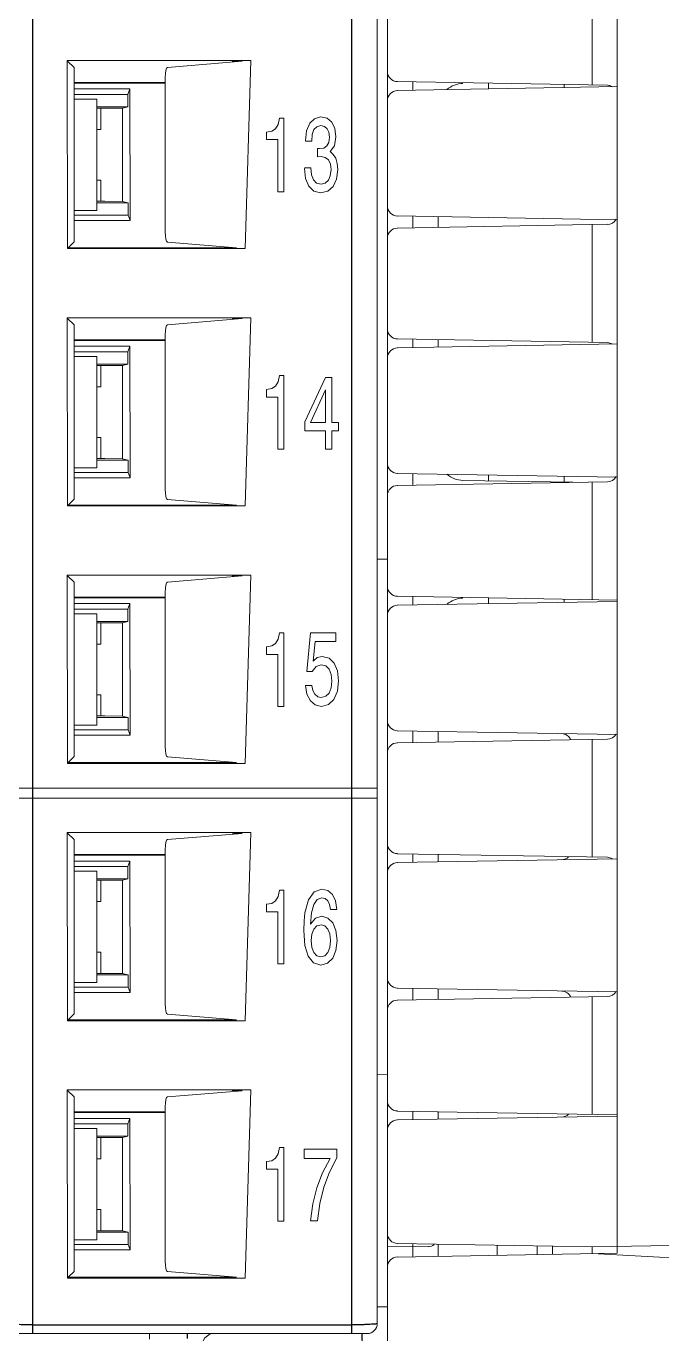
# Model space of a CAD drawing. Header units: inches. Extents: x 0 to 316, y -1 to 150.
# Drawn here: x 253.1594 to 253.2832, y 26.9309 to 27.1854 of the extents above; entities that cross this region are included whole.
import ezdxf
from ezdxf.enums import TextEntityAlignment as Align

# ---------------------------------------------------------------- set-up
doc = ezdxf.new("R2010")
doc.units = ezdxf.units.IN
doc.header["$MEASUREMENT"] = 0
doc.linetypes.add('DASHED', pattern=[0.75, 0.5, -0.25])
doc.styles.add('Calibri', font='calibri.ttf')

# ---------------------------------------------------------------- blocks, each defined once
blk = doc.blocks.new('AB 5069-Module Base')
at = {"color": 7, "linetype": 'Continuous', "lineweight": 0}
for p, q in [((0.5315, -2.7444), (0.5315, 1.261)), ((0.5236, 1.2413), (0.5236, -2.3752)), ((0.7102, -2.3206), (0.7102, 1.1867)), ((0.6906, -1.3212), (0.6906, -1.4127)), ((0.2824, -1.3937), (0.4254, -1.3937)), ((0.2828, -1.5399), (0.2824, -1.3937)), ((0.2829, -1.3941), (0.2879, -1.3992)), ((0.2879, -1.3992), (0.2879, -1.5347)), ((0.3604, -1.3991), (0.4186, -1.3943)), ((0.4186, -1.3943), (0.4108, -1.3941)), ((0.4186, -1.3943), (0.4186, -1.3943)), ((0.4254, -1.3937), (0.421, -1.5399)), ((0.2879, -1.4108), (0.3588, -1.4108)), ((0.2879, -1.4112), (0.3588, -1.4112)), ((0.3588, -1.4069), (0.3588, -1.527)), ((0.7025, -1.4129), (0.5392, -1.41)), ((0.5512, -1.4168), (0.5512, -1.4102)), ((0.6102, -1.4113), (0.6102, -1.4158)), ((0.6689, -1.4148), (0.6689, -1.4123)), ((0.2879, -1.4158), (0.3313, -1.4158)), ((0.3298, -1.42), (0.2879, -1.42)), ((0.3313, -1.4158), (0.3298, -1.42)), ((0.3298, -1.4257), (0.3298, -1.42)), ((0.3313, -1.4158), (0.3315, -1.518)), ((0.7102, -1.414), (0.5392, -1.417)), ((0.3053, -1.4236), (0.2879, -1.4236)), ((0.3053, -1.4236), (0.3055, -1.4239)), ((0.3055, -1.4239), (0.3055, -1.51)), ((0.3296, -1.4296), (0.3055, -1.4296)), ((0.3087, -1.4307), (0.3055, -1.4307)), ((0.3087, -1.4307), (0.3087, -1.4472)), ((0.3118, -1.4307), (0.3255, -1.4306)), ((0.3255, -1.4306), (0.3296, -1.4296)), ((0.3255, -1.5032), (0.3255, -1.4306)), ((0.4475, -1.4384), (0.4465, -1.4434)), ((0.4511, -1.4384), (0.4475, -1.4384)), ((0.4511, -1.4958), (0.4511, -1.4384)), ((0.4711, -1.4425), (0.4687, -1.4484)), ((0.4748, -1.4389), (0.4711, -1.4425)), ((0.4796, -1.4375), (0.4748, -1.4389)), ((0.4846, -1.4386), (0.4796, -1.4375)), ((0.4884, -1.4416), (0.4846, -1.4386)), ((0.4907, -1.4465), (0.4884, -1.4416)), ((0.3055, -1.4472), (0.3087, -1.4472)), ((0.4417, -1.4487), (0.4376, -1.4494)), ((0.4376, -1.4494), (0.4376, -1.4552)), ((0.4446, -1.4468), (0.4417, -1.4487)), ((0.4465, -1.4434), (0.4446, -1.4468)), ((0.4687, -1.4484), (0.4679, -1.456)), ((0.4727, -1.4564), (0.4731, -1.4512)), ((0.4731, -1.4512), (0.4744, -1.4474)), ((0.4744, -1.4474), (0.4767, -1.4451)), ((0.4767, -1.4451), (0.4798, -1.4443)), ((0.4798, -1.4443), (0.4826, -1.4449)), ((0.4826, -1.4449), (0.4847, -1.4467)), ((0.4847, -1.4467), (0.4859, -1.4494)), ((0.4859, -1.4494), (0.4864, -1.4532)), ((0.4864, -1.4532), (0.4859, -1.4574)), ((0.4903, -1.46), (0.4915, -1.4529)), ((0.4915, -1.4529), (0.4907, -1.4465)), ((0.4376, -1.4552), (0.4463, -1.4552)), ((0.4463, -1.4552), (0.4463, -1.4958)), ((0.4679, -1.4564), (0.4727, -1.4564)), ((0.4788, -1.4621), (0.4772, -1.462)), ((0.4772, -1.462), (0.4772, -1.4685)), ((0.4821, -1.4617), (0.4788, -1.4621)), ((0.4845, -1.4601), (0.4821, -1.4617)), ((0.4859, -1.4574), (0.4845, -1.4601)), ((0.4869, -1.4644), (0.4903, -1.46)), ((0.4772, -1.4685), (0.4799, -1.4683)), ((0.4799, -1.4683), (0.4832, -1.4691)), ((0.4832, -1.4691), (0.4857, -1.471)), ((0.4857, -1.471), (0.4872, -1.4743)), ((0.4894, -1.4666), (0.4869, -1.4644)), ((0.4914, -1.4697), (0.4894, -1.4666)), ((0.4925, -1.4736), (0.4914, -1.4697)), ((0.4929, -1.4784), (0.4925, -1.4736)), ((0.4719, -1.477), (0.467, -1.477)), ((0.4671, -1.4775), (0.4679, -1.4854)), ((0.4725, -1.4825), (0.4719, -1.477)), ((0.4741, -1.4865), (0.4725, -1.4825)), ((0.4871, -1.4832), (0.4856, -1.4867)), ((0.4877, -1.4784), (0.4871, -1.4832)), ((0.4872, -1.4743), (0.4877, -1.4784)), ((0.4919, -1.4859), (0.4929, -1.4784)), ((0.3087, -1.4866), (0.3055, -1.4866)), ((0.3087, -1.5031), (0.3087, -1.4866)), ((0.4679, -1.4854), (0.4704, -1.4914)), ((0.4704, -1.4914), (0.4744, -1.4952)), ((0.4765, -1.4889), (0.4741, -1.4865)), ((0.4799, -1.4897), (0.4765, -1.4889)), ((0.4831, -1.489), (0.4799, -1.4897)), ((0.4856, -1.4867), (0.4831, -1.489)), ((0.4851, -1.4953), (0.4893, -1.4916)), ((0.4893, -1.4916), (0.4919, -1.4859)), ((0.3055, -1.5031), (0.3087, -1.5031)), ((0.3118, -1.5031), (0.3255, -1.5032)), ((0.3255, -1.5032), (0.3298, -1.5042)), ((0.4463, -1.4958), (0.4511, -1.4958)), ((0.4744, -1.4952), (0.4796, -1.4966)), ((0.4796, -1.4966), (0.4851, -1.4953)), ((0.2879, -1.5102), (0.3053, -1.5102)), ((0.33, -1.5139), (0.2879, -1.5139)), ((0.3055, -1.51), (0.3053, -1.5102)), ((0.3298, -1.5042), (0.3055, -1.5042)), ((0.33, -1.5139), (0.33, -1.5082)), ((0.33, -1.5139), (0.3315, -1.518)), ((0.3315, -1.518), (0.2879, -1.518)), ((0.7102, -1.5175), (0.5392, -1.5145)), ((0.7025, -1.521), (0.5392, -1.5239)), ((0.5512, -1.5237), (0.5512, -1.5148)), ((0.5709, -1.5151), (0.5709, -1.5233)), ((0.6906, -1.5212), (0.6906, -1.6127)), ((0.2828, -1.5399), (0.421, -1.5399)), ((0.2834, -1.5393), (0.2879, -1.5347)), ((0.4113, -1.5393), (0.2834, -1.5393)), ((0.4142, -1.5393), (0.3604, -1.5349)), ((0.2824, -1.5937), (0.4254, -1.5937)), ((0.2828, -1.7399), (0.2824, -1.5937)), ((0.2829, -1.5941), (0.2879, -1.5992)), ((0.3604, -1.5991), (0.4186, -1.5943)), ((0.4186, -1.5943), (0.4108, -1.5941)), ((0.4186, -1.5943), (0.4186, -1.5943)), ((0.4254, -1.5937), (0.421, -1.7399)), ((0.2879, -1.5992), (0.2879, -1.7347)), ((0.3588, -1.6108), (0.2879, -1.6108)), ((0.3588, -1.6112), (0.2879, -1.6112)), ((0.2879, -1.6158), (0.3313, -1.6158)), ((0.3313, -1.6158), (0.3298, -1.62)), ((0.3313, -1.6158), (0.3315, -1.718)), ((0.3588, -1.6069), (0.3588, -1.727)), ((0.5392, -1.61), (0.7025, -1.6129)), ((0.7102, -1.614), (0.5392, -1.617)), ((0.5512, -1.6168), (0.5512, -1.6102)), ((0.5709, -1.6106), (0.5709, -1.6165)), ((0.3298, -1.62), (0.2879, -1.62)), ((0.3053, -1.6236), (0.2879, -1.6236)), ((0.3053, -1.6236), (0.3055, -1.6239)), ((0.3055, -1.6239), (0.3055, -1.71)), ((0.3298, -1.6257), (0.3298, -1.62)), ((0.3296, -1.6296), (0.3055, -1.6296)), ((0.3087, -1.6307), (0.3055, -1.6307)), ((0.3087, -1.6307), (0.3087, -1.6472)), ((0.3118, -1.6307), (0.3255, -1.6306)), ((0.3255, -1.6306), (0.3296, -1.6296)), ((0.3255, -1.7032), (0.3255, -1.6306)), ((0.4465, -1.6434), (0.4446, -1.6468)), ((0.4475, -1.6384), (0.4465, -1.6434)), ((0.4511, -1.6384), (0.4475, -1.6384)), ((0.4511, -1.6958), (0.4511, -1.6384)), ((0.4834, -1.64), (0.4672, -1.6744)), ((0.4882, -1.64), (0.4834, -1.64)), ((0.4882, -1.6751), (0.4882, -1.64)), ((0.3055, -1.6472), (0.3087, -1.6472)), ((0.4417, -1.6487), (0.4376, -1.6494)), ((0.4376, -1.6494), (0.4376, -1.6552)), ((0.4376, -1.6552), (0.4463, -1.6552)), ((0.4446, -1.6468), (0.4417, -1.6487)), ((0.4463, -1.6552), (0.4463, -1.6958)), ((0.4717, -1.6751), (0.4834, -1.6495)), ((0.4834, -1.6495), (0.4834, -1.6751)), ((0.4672, -1.6744), (0.4672, -1.6816)), ((0.4834, -1.6751), (0.4717, -1.6751)), ((0.4935, -1.6751), (0.4882, -1.6751)), ((0.4935, -1.6816), (0.4935, -1.6751)), ((0.3087, -1.6866), (0.3055, -1.6866)), ((0.3087, -1.7031), (0.3087, -1.6866)), ((0.4672, -1.6816), (0.4834, -1.6816)), ((0.4834, -1.6816), (0.4834, -1.6958)), ((0.4882, -1.6816), (0.4935, -1.6816)), ((0.4882, -1.6958), (0.4882, -1.6816)), ((0.4463, -1.6958), (0.4511, -1.6958)), ((0.4834, -1.6958), (0.4882, -1.6958)), ((0.3055, -1.7031), (0.3087, -1.7031)), ((0.3298, -1.7042), (0.3055, -1.7042)), ((0.3118, -1.7031), (0.3255, -1.7032)), ((0.3298, -1.7042), (0.3255, -1.7032)), ((0.2879, -1.7102), (0.3053, -1.7102)), ((0.33, -1.7139), (0.2879, -1.7139)), ((0.3055, -1.71), (0.3053, -1.7102)), ((0.33, -1.7139), (0.33, -1.7082)), ((0.3315, -1.718), (0.33, -1.7139)), ((0.7102, -1.7175), (0.5392, -1.7146)), ((0.5512, -1.7237), (0.5512, -1.7148)), ((0.6102, -1.7158), (0.6102, -1.7204)), ((0.6689, -1.7216), (0.6689, -1.7168)), ((0.3315, -1.718), (0.2879, -1.718)), ((0.5392, -1.7239), (0.7025, -1.721)), ((0.5902, -1.72), (0.6756, -1.7215)), ((0.6906, -1.7213), (0.6906, -1.8127)), ((0.2834, -1.7393), (0.2879, -1.7347)), ((0.4142, -1.7393), (0.3604, -1.7349)), ((0.2828, -1.7399), (0.421, -1.7399)), ((0.4113, -1.7393), (0.2834, -1.7393)), ((0.5315, -1.7811), (0.5236, -1.7811)), ((0.2824, -1.7937), (0.4254, -1.7937)), ((0.2828, -1.9399), (0.2824, -1.7937)), ((0.2829, -1.7941), (0.2879, -1.7992)), ((0.3604, -1.7991), (0.4186, -1.7943)), ((0.4186, -1.7943), (0.4108, -1.7941)), ((0.4186, -1.7943), (0.4186, -1.7943)), ((0.4254, -1.7937), (0.421, -1.9399)), ((0.2879, -1.7992), (0.2879, -1.9347)), ((0.3588, -1.8069), (0.3588, -1.927)), ((0.3588, -1.8108), (0.2879, -1.8108)), ((0.3588, -1.8112), (0.2879, -1.8112)), ((0.2879, -1.8158), (0.3313, -1.8158)), ((0.3298, -1.82), (0.3313, -1.8158)), ((0.3313, -1.8158), (0.3315, -1.918)), ((0.7102, -1.813), (0.5392, -1.8101)), ((0.7102, -1.814), (0.5392, -1.817)), ((0.5512, -1.8168), (0.5512, -1.8103)), ((0.6102, -1.8113), (0.6102, -1.8158)), ((0.6689, -1.8148), (0.6689, -1.8123)), ((0.3298, -1.82), (0.2879, -1.82)), ((0.3053, -1.8236), (0.2879, -1.8236)), ((0.3053, -1.8236), (0.3055, -1.8239)), ((0.3055, -1.8239), (0.3055, -1.91)), ((0.3296, -1.8296), (0.3298, -1.8257)), ((0.3298, -1.8257), (0.3298, -1.82)), ((0.3296, -1.8296), (0.3055, -1.8296)), ((0.3087, -1.8307), (0.3055, -1.8307)), ((0.3087, -1.8472), (0.3087, -1.8307)), ((0.3118, -1.8307), (0.3255, -1.8306)), ((0.3255, -1.8306), (0.3296, -1.8296)), ((0.3255, -1.9032), (0.3255, -1.8306)), ((0.4475, -1.8384), (0.4465, -1.8434)), ((0.4511, -1.8384), (0.4475, -1.8384)), ((0.4511, -1.8958), (0.4511, -1.8384)), ((0.4718, -1.8384), (0.4688, -1.8686)), ((0.4915, -1.8384), (0.4718, -1.8384)), ((0.4915, -1.8451), (0.4915, -1.8384)), ((0.3055, -1.8472), (0.3087, -1.8472)), ((0.4417, -1.8487), (0.4376, -1.8494)), ((0.4376, -1.8494), (0.4376, -1.8552)), ((0.4446, -1.8468), (0.4417, -1.8487)), ((0.4465, -1.8434), (0.4446, -1.8468)), ((0.4738, -1.8605), (0.4753, -1.8451)), ((0.4753, -1.8451), (0.4915, -1.8451)), ((0.4376, -1.8552), (0.4463, -1.8552)), ((0.4463, -1.8552), (0.4463, -1.8958)), ((0.4769, -1.8577), (0.4738, -1.8605)), ((0.4809, -1.8568), (0.4769, -1.8577)), ((0.4861, -1.8582), (0.4809, -1.8568)), ((0.4901, -1.862), (0.4861, -1.8582)), ((0.4688, -1.8686), (0.4731, -1.8686)), ((0.4731, -1.8686), (0.4762, -1.8647)), ((0.4762, -1.8647), (0.4801, -1.8633)), ((0.4801, -1.8633), (0.4836, -1.8642)), ((0.4836, -1.8642), (0.4861, -1.8668)), ((0.4861, -1.8668), (0.4878, -1.8708)), ((0.4926, -1.8679), (0.4901, -1.862)), ((0.4935, -1.8757), (0.4926, -1.8679)), ((0.4727, -1.8793), (0.4678, -1.8793)), ((0.4678, -1.8793), (0.4689, -1.8861)), ((0.4735, -1.8833), (0.4727, -1.8793)), ((0.4884, -1.8761), (0.4877, -1.8812)), ((0.4878, -1.8708), (0.4884, -1.8761)), ((0.4926, -1.8839), (0.4935, -1.8757)), ((0.3087, -1.8866), (0.3055, -1.8866)), ((0.3087, -1.9031), (0.3087, -1.8866)), ((0.4689, -1.8861), (0.4716, -1.8913)), ((0.4751, -1.8862), (0.4735, -1.8833)), ((0.4773, -1.8881), (0.4751, -1.8862)), ((0.4801, -1.8887), (0.4773, -1.8881)), ((0.4835, -1.8878), (0.4801, -1.8887)), ((0.4861, -1.8853), (0.4835, -1.8878)), ((0.4857, -1.8943), (0.4899, -1.8903)), ((0.4877, -1.8812), (0.4861, -1.8853)), ((0.4899, -1.8903), (0.4926, -1.8839)), ((0.4463, -1.8958), (0.4511, -1.8958)), ((0.4716, -1.8913), (0.4754, -1.8945)), ((0.4754, -1.8945), (0.4803, -1.8958)), ((0.4803, -1.8958), (0.4857, -1.8943)), ((0.2879, -1.9102), (0.3053, -1.9102)), ((0.3055, -1.91), (0.3053, -1.9102)), ((0.3055, -1.9031), (0.3087, -1.9031)), ((0.3298, -1.9042), (0.3055, -1.9042)), ((0.3118, -1.9031), (0.3255, -1.9032)), ((0.3255, -1.9032), (0.3298, -1.9042)), ((0.33, -1.9139), (0.33, -1.9082)), ((0.2879, -1.9139), (0.33, -1.9139)), ((0.3315, -1.918), (0.2879, -1.918)), ((0.33, -1.9139), (0.3315, -1.918)), ((0.7102, -1.9175), (0.5392, -1.9146)), ((0.5512, -1.9237), (0.5512, -1.9148)), ((0.5709, -1.9151), (0.5709, -1.9233)), ((0.5392, -1.9239), (0.7025, -1.921)), ((0.6906, -1.9213), (0.6906, -2.0127)), ((0.2828, -1.9399), (0.421, -1.9399)), ((0.2834, -1.9393), (0.2879, -1.9347)), ((0.4113, -1.9393), (0.2834, -1.9393)), ((0.4142, -1.9393), (0.3604, -1.9349)), ((0.0079, -1.9592), (0.5236, -1.9592)), ((0.0079, -1.967), (0.5236, -1.967)), ((0.2824, -1.9937), (0.4254, -1.9937)), ((0.2828, -2.1399), (0.2824, -1.9937)), ((0.2829, -1.9941), (0.2879, -1.9992)), ((0.2879, -1.9992), (0.2879, -2.1347)), ((0.3604, -1.9991), (0.4186, -1.9943)), ((0.4186, -1.9943), (0.4108, -1.9941)), ((0.4186, -1.9943), (0.4186, -1.9943)), ((0.4254, -1.9937), (0.421, -2.1399)), ((0.3588, -2.0108), (0.2879, -2.0108)), ((0.3588, -2.0112), (0.2879, -2.0112)), ((0.3588, -2.0069), (0.3588, -2.127)), ((0.7025, -2.0129), (0.5392, -2.0101)), ((0.5512, -2.0168), (0.5512, -2.0103)), ((0.5709, -2.0165), (0.5709, -2.0106)), ((0.2879, -2.0158), (0.3313, -2.0158)), ((0.3298, -2.02), (0.2879, -2.02)), ((0.3298, -2.02), (0.3313, -2.0158)), ((0.3298, -2.0257), (0.3298, -2.02)), ((0.3313, -2.0158), (0.3315, -2.118)), ((0.7102, -2.014), (0.5392, -2.017)), ((0.3053, -2.0236), (0.2879, -2.0236)), ((0.3053, -2.0236), (0.3055, -2.0239)), ((0.3055, -2.0239), (0.3055, -2.11)), ((0.3296, -2.0296), (0.3055, -2.0296)), ((0.3087, -2.0307), (0.3055, -2.0307)), ((0.3087, -2.0472), (0.3087, -2.0307)), ((0.3118, -2.0307), (0.3255, -2.0306)), ((0.3255, -2.0306), (0.3296, -2.0296)), ((0.3255, -2.1032), (0.3255, -2.0306)), ((0.3296, -2.0296), (0.3298, -2.0257)), ((0.4475, -2.0384), (0.4465, -2.0434)), ((0.4511, -2.0384), (0.4475, -2.0384)), ((0.4511, -2.0958), (0.4511, -2.0384)), ((0.4746, -2.0398), (0.4702, -2.0459)), ((0.4805, -2.0376), (0.4746, -2.0398)), ((0.4852, -2.0387), (0.4805, -2.0376)), ((0.4888, -2.0418), (0.4852, -2.0387)), ((0.4911, -2.0468), (0.4888, -2.0418)), ((0.3055, -2.0472), (0.3087, -2.0472)), ((0.4416, -2.0487), (0.4376, -2.0494)), ((0.4376, -2.0494), (0.4376, -2.0552)), ((0.4446, -2.0468), (0.4416, -2.0487)), ((0.4465, -2.0434), (0.4446, -2.0468)), ((0.4702, -2.0459), (0.4674, -2.056)), ((0.4726, -2.056), (0.4743, -2.0495)), ((0.4743, -2.0495), (0.4769, -2.0456)), ((0.4769, -2.0456), (0.4805, -2.0443)), ((0.4805, -2.0443), (0.4832, -2.0449)), ((0.4832, -2.0449), (0.4852, -2.0467)), ((0.4852, -2.0467), (0.4866, -2.0495)), ((0.4866, -2.0495), (0.4872, -2.0534)), ((0.4921, -2.0534), (0.4911, -2.0468)), ((0.4376, -2.0552), (0.4462, -2.0552)), ((0.4462, -2.0552), (0.4462, -2.0958)), ((0.4667, -2.0624), (0.4664, -2.0698)), ((0.4674, -2.056), (0.4667, -2.0624)), ((0.4718, -2.065), (0.4726, -2.056)), ((0.4755, -2.0603), (0.4718, -2.065)), ((0.4806, -2.0587), (0.4755, -2.0603)), ((0.4853, -2.0601), (0.4806, -2.0587)), ((0.4891, -2.0638), (0.4853, -2.0601)), ((0.4872, -2.0534), (0.4921, -2.0534)), ((0.4664, -2.0698), (0.4673, -2.0814)), ((0.4722, -2.0777), (0.4727, -2.0726)), ((0.4727, -2.0726), (0.4742, -2.0688)), ((0.4742, -2.0688), (0.4767, -2.0663)), ((0.4767, -2.0663), (0.48, -2.0654)), ((0.48, -2.0654), (0.4829, -2.0663)), ((0.4829, -2.0663), (0.4852, -2.0687)), ((0.4852, -2.0687), (0.4867, -2.0725)), ((0.4867, -2.0725), (0.4873, -2.0776)), ((0.4915, -2.0698), (0.4891, -2.0638)), ((0.4924, -2.0776), (0.4915, -2.0698)), ((0.4673, -2.0814), (0.4699, -2.0898)), ((0.4727, -2.0829), (0.4722, -2.0777)), ((0.4742, -2.0868), (0.4727, -2.0829)), ((0.4867, -2.0829), (0.4852, -2.0868)), ((0.4873, -2.0776), (0.4867, -2.0829)), ((0.4915, -2.0854), (0.4924, -2.0776)), ((0.3087, -2.0866), (0.3055, -2.0866)), ((0.3087, -2.1031), (0.3087, -2.0866)), ((0.4699, -2.0898), (0.4741, -2.095)), ((0.4766, -2.0894), (0.4742, -2.0868)), ((0.4798, -2.0902), (0.4766, -2.0894)), ((0.4828, -2.0894), (0.4798, -2.0902)), ((0.4852, -2.0868), (0.4828, -2.0894)), ((0.485, -2.0953), (0.489, -2.0914)), ((0.489, -2.0914), (0.4915, -2.0854)), ((0.3055, -2.1031), (0.3087, -2.1031)), ((0.3118, -2.1031), (0.3255, -2.1032)), ((0.3255, -2.1032), (0.3298, -2.1042)), ((0.4462, -2.0958), (0.4511, -2.0958)), ((0.4741, -2.095), (0.4798, -2.0967)), ((0.4798, -2.0967), (0.485, -2.0953)), ((0.2879, -2.1102), (0.3053, -2.1102)), ((0.2879, -2.1139), (0.33, -2.1139)), ((0.3055, -2.11), (0.3053, -2.1102)), ((0.3298, -2.1042), (0.3055, -2.1042)), ((0.33, -2.1139), (0.33, -2.1082)), ((0.33, -2.1139), (0.3315, -2.118)), ((0.3315, -2.118), (0.2879, -2.118)), ((0.7102, -2.1175), (0.5392, -2.1146)), ((0.5392, -2.1239), (0.7025, -2.121)), ((0.5512, -2.1237), (0.5512, -2.1148)), ((0.5709, -2.1151), (0.5709, -2.1233)), ((0.6906, -2.1213), (0.6906, -2.2127)), ((0.2828, -2.1399), (0.421, -2.1399)), ((0.2834, -2.1393), (0.2879, -2.1347)), ((0.4113, -2.1393), (0.2834, -2.1393)), ((0.4142, -2.1393), (0.3604, -2.1349)), ((0.5236, -2.1817), (0.5315, -2.1815)), ((0.2824, -2.1937), (0.4254, -2.1937)), ((0.2828, -2.3399), (0.2824, -2.1937)), ((0.2829, -2.1941), (0.2879, -2.1992)), ((0.3604, -2.1991), (0.4186, -2.1943)), ((0.4186, -2.1943), (0.4108, -2.1941)), ((0.4186, -2.1943), (0.4186, -2.1943)), ((0.4254, -2.1937), (0.421, -2.3399)), ((0.2879, -2.1992), (0.2879, -2.3347)), ((0.3588, -2.2108), (0.2879, -2.2108)), ((0.3588, -2.2112), (0.2879, -2.2112)), ((0.3588, -2.2069), (0.3588, -2.327)), ((0.7102, -2.213), (0.5392, -2.2101)), ((0.7102, -2.214), (0.5392, -2.217)), ((0.5512, -2.2168), (0.5512, -2.2103)), ((0.5709, -2.2165), (0.5709, -2.2106)), ((0.2879, -2.2158), (0.3313, -2.2158)), ((0.3298, -2.22), (0.2879, -2.22)), ((0.3053, -2.2236), (0.2879, -2.2236)), ((0.3053, -2.2236), (0.3055, -2.2239)), ((0.3055, -2.2239), (0.3055, -2.31)), ((0.3298, -2.2257), (0.3296, -2.2296)), ((0.3313, -2.2158), (0.3298, -2.22)), ((0.3298, -2.2257), (0.3298, -2.22)), ((0.3313, -2.2158), (0.3315, -2.318)), ((0.3296, -2.2296), (0.3055, -2.2296)), ((0.3087, -2.2307), (0.3055, -2.2307)), ((0.3087, -2.2307), (0.3087, -2.2472)), ((0.3118, -2.2307), (0.3255, -2.2306)), ((0.3255, -2.2306), (0.3296, -2.2296)), ((0.3255, -2.3032), (0.3255, -2.2306)), ((0.4465, -2.2434), (0.4446, -2.2468)), ((0.4475, -2.2384), (0.4465, -2.2434)), ((0.4511, -2.2384), (0.4475, -2.2384)), ((0.4511, -2.2958), (0.4511, -2.2384)), ((0.4921, -2.2397), (0.4667, -2.2397)), ((0.4667, -2.2397), (0.4667, -2.2471)), ((0.4921, -2.2465), (0.4921, -2.2397)), ((0.3055, -2.2472), (0.3087, -2.2472)), ((0.4416, -2.2487), (0.4376, -2.2494)), ((0.4376, -2.2494), (0.4376, -2.2552)), ((0.4376, -2.2552), (0.4462, -2.2552)), ((0.4446, -2.2468), (0.4416, -2.2487)), ((0.4462, -2.2552), (0.4462, -2.2958)), ((0.4667, -2.2471), (0.487, -2.2471)), ((0.487, -2.2471), (0.4811, -2.2581)), ((0.4864, -2.2575), (0.4921, -2.2465)), ((0.4811, -2.2581), (0.4767, -2.2698)), ((0.482, -2.2692), (0.4864, -2.2575)), ((0.4767, -2.2698), (0.4735, -2.2822)), ((0.479, -2.2819), (0.482, -2.2692)), ((0.3087, -2.2866), (0.3055, -2.2866)), ((0.3087, -2.3031), (0.3087, -2.2866)), ((0.4735, -2.2822), (0.4717, -2.2954)), ((0.4772, -2.2954), (0.479, -2.2819)), ((0.4462, -2.2958), (0.4511, -2.2958)), ((0.4717, -2.2954), (0.4772, -2.2954)), ((0.3055, -2.3031), (0.3087, -2.3031)), ((0.3055, -2.3042), (0.3298, -2.3042)), ((0.3118, -2.3031), (0.3255, -2.3032)), ((0.3298, -2.3042), (0.3255, -2.3032)), ((0.2879, -2.3102), (0.3053, -2.3102)), ((0.2879, -2.3139), (0.33, -2.3139)), ((0.3055, -2.31), (0.3053, -2.3102)), ((0.33, -2.3139), (0.33, -2.3082)), ((0.3315, -2.318), (0.33, -2.3139)), ((0.5315, -2.3154), (0.5512, -2.3157)), ((0.6906, -2.3157), (0.5392, -2.3131)), ((0.5512, -2.3136), (0.5512, -2.3157)), ((0.5512, -2.3157), (0.5631, -2.3155)), ((0.5512, -2.3232), (0.5512, -2.3157)), ((0.5709, -2.3137), (0.5709, -2.323)), ((0.6169, -2.3222), (0.6169, -2.3145)), ((0.648, -2.3217), (0.648, -2.315)), ((0.6598, -2.3152), (0.6598, -2.3215)), ((0.8584, -2.3128), (0.6906, -2.3157)), ((0.6906, -2.3208), (0.6906, -2.3157)), ((0.3315, -2.318), (0.2879, -2.318)), ((0.5392, -2.3236), (0.7102, -2.3206)), ((0.6906, -2.3209), (0.8475, -2.3291)), ((0.2834, -2.3393), (0.2879, -2.3347)), ((0.4142, -2.3393), (0.3604, -2.3349)), ((0.2828, -2.3399), (0.421, -2.3399)), ((0.4113, -2.3393), (0.2834, -2.3393)), ((0.5236, -2.3623), (0.5315, -2.3622)), ((0.0157, -2.3831), (0.5157, -2.3831)), ((0.3465, -2.3873), (0.3465, -2.3831))]:
    blk.add_line(p, q, dxfattribs=at)
at = {"color": 7, "linetype": 'Continuous'}
for p, q in [((0.2558, -2.3831), (0.2558, -0.367)), ((0.5039, -2.3831), (0.5039, -0.367)), ((0.2558, -2.3763), (0.5039, -2.3763)), ((0.3761, -2.3868), (0.3761, -2.3831))]:
    blk.add_line(p, q, dxfattribs=at)
at = {"color": 7, "linetype": 'Continuous', "lineweight": 0}
blk.add_lwpolyline([(0.3868, -2.3931), (0.3872, -2.3907), (0.3896, -2.3863), (0.3936, -2.3833), (0.3942, -2.3831)], dxfattribs=at)
for centre, radius, start, end in [((0.5394, -1.4022), 0.00787, 180, 269), ((0.5906, -1.4312), 0.0197, 91, 131.0082), ((0.5394, -1.4249), 0.00787, 91, 180), ((0.7024, -1.4208), 0.00787, 59.3942, 89), ((0.3088, -0.7596), 0.6711, 269.991, 270.2567), ((0.3087, -2.1847), 0.6816, 89.7455, 90.0071), ((0.5394, -1.5067), 0.00787, 180, 269), ((0.5394, -1.5318), 0.00787, 91, 180), ((0.7024, -1.5132), 0.00787, 271, 330.2712), ((0.4113, -1.1213), 0.418, 269.9923, 270.3982), ((0.5394, -1.6022), 0.00787, 180, 269), ((0.7024, -1.6208), 0.00787, 59.3942, 89), ((0.5394, -1.6249), 0.00787, 91, 180), ((0.3088, -0.9596), 0.6711, 269.991, 270.2567), ((0.3087, -2.3847), 0.6816, 89.7455, 90.0071), ((0.5394, -1.7067), 0.00787, 180, 269), ((0.5906, -1.7003), 0.0197, 229.1801, 269), ((0.7024, -1.7132), 0.00787, 271, 330.2715), ((0.5394, -1.7318), 0.00787, 91, 180), ((0.4113, -1.3213), 0.418, 269.9923, 270.3982), ((0.5394, -1.8022), 0.00787, 180, 269), ((0.5394, -1.8249), 0.00787, 91, 180), ((0.5906, -1.8312), 0.0197, 91, 131.0358), ((0.3088, -1.1596), 0.6711, 269.991, 270.2567), ((0.3087, -2.5847), 0.6816, 89.7455, 90.0071), ((0.5394, -1.9067), 0.00787, 180, 269), ((0.6669, -1.9247), 0.00787, 23.4591, 89), ((0.7024, -1.9132), 0.00787, 271, 330.2714), ((0.5394, -1.9318), 0.00787, 91, 180), ((0.4113, -1.5213), 0.418, 269.9923, 270.3982), ((0.5394, -2.0022), 0.00787, 180, 269), ((0.5394, -2.0249), 0.00787, 91, 180), ((0.6669, -2.0069), 0.00787, 271, 314.3272), ((0.7024, -2.0208), 0.00787, 59.3942, 89), ((0.3088, -1.3596), 0.6711, 269.991, 270.2567), ((0.3087, -2.7847), 0.6816, 89.7455, 90.0071), ((0.5394, -2.1067), 0.00787, 180, 269), ((0.5394, -2.1318), 0.00787, 91, 180), ((0.6669, -2.1247), 0.00787, 23.4591, 89), ((0.7024, -2.1132), 0.00787, 271, 330.2714), ((0.4113, -1.7213), 0.418, 269.9923, 270.3982), ((0.5394, -2.2022), 0.00787, 180, 269), ((0.6669, -2.2069), 0.00787, 271, 314.3272), ((0.5394, -2.2249), 0.00787, 91, 180), ((0.3088, -1.5596), 0.6711, 269.991, 270.2567), ((0.3087, -2.9847), 0.6816, 89.7455, 90.0071), ((0.5394, -2.3052), 0.00787, 180, 269), ((0.563, -2.3077), 0.00787, 271, 309.2669), ((0.5394, -2.3314), 0.00787, 91, 180), ((0.4113, -1.9213), 0.418, 269.9923, 270.3982), ((0.5157, -2.3752), 0.00787, 270, 0)]:
    blk.add_arc(centre, radius, start, end, dxfattribs=at)
at = {"color": 7, "linetype": 'Continuous'}
blk.add_arc((4.9323, -2.3245), 4.421, 180.7571, 180.9857, dxfattribs=at)
at = {"color": 7, "linetype": 'Continuous', "lineweight": 0}
for centre, major_axis, ratio, start_param, end_param in [((0.3605, -1.4069), (0, 0.00787), 0.212557, 0.017453, 1.570796), ((0.3296, -1.4217), (-0.00002, 0.00787), 0.017455, -3.137276, -2.094451), ((0.3298, -1.5121), (-0.00002, 0.00787), 0.017455, -1.04724, -0.004406), ((0.3605, -1.527), (0, 0.00787), 0.212557, 1.570796, 3.124139), ((0.3605, -1.6069), (0, 0.00787), 0.212557, 0.017453, 1.570796), ((0.3296, -1.6217), (-0.00002, 0.00787), 0.017455, -3.137276, -2.094451), ((0.3298, -1.7121), (-0.00002, 0.00787), 0.017455, -1.04724, -0.004406), ((0.3605, -1.727), (0, 0.00787), 0.212557, 1.570796, 3.124139), ((0.3605, -1.8069), (0, 0.00787), 0.212557, 0.017453, 1.570796), ((0.3298, -1.9121), (-0.00002, 0.00787), 0.017455, -1.04724, -0.004406), ((0.3605, -1.927), (0, 0.00787), 0.212557, 1.570796, 3.124139), ((0.3605, -2.0069), (0, 0.00787), 0.212557, 0.017453, 1.570796), ((0.3298, -2.1121), (-0.00002, 0.00787), 0.017455, -1.04724, -0.004406), ((0.3605, -2.127), (0, 0.00787), 0.212557, 1.570796, 3.124139), ((0.3605, -2.2069), (0, 0.00787), 0.212557, 0.017453, 1.570796), ((0.3298, -2.3121), (-0.00002, 0.00787), 0.017455, -1.04724, -0.004406), ((0.3605, -2.327), (0, 0.00787), 0.212557, 1.570796, 3.124139)]:
    blk.add_ellipse(centre, major_axis=major_axis, ratio=ratio, start_param=start_param, end_param=end_param, dxfattribs=at)
at = {"color": 7, "linetype": 'Continuous'}
for points, knots in [([(0.2558, -2.3763), (0.2537, -2.3763), (0.2497, -2.3763), (0.2443, -2.3761), (0.2401, -2.3759), (0.2377, -2.3757), (0.2368, -2.3755)], [0, 0, 0, 0, 0.331778, 0.62875, 0.859635, 1, 1, 1, 1]), ([(0.5236, -2.3752), (0.5236, -2.3752), (0.5235, -2.3753), (0.523, -2.3755), (0.5219, -2.3757), (0.5201, -2.3758), (0.5177, -2.376), (0.5147, -2.3761), (0.5101, -2.3763), (0.5065, -2.3763), (0.5039, -2.3763)], [0, 0, 0, 0, 0.007238, 0.022511, 0.079828, 0.172086, 0.295814, 0.446594, 0.618619, 1, 1, 1, 1])]:
    blk.add_open_spline(points, degree=3, knots=knots, dxfattribs=at)
at = {"color": 3, "linetype": 'DASHED', "style": 'Calibri'}
blk.add_attdef('PARTNUMBER', text='', height=0.0625, dxfattribs=at).set_placement((0.4338, 1.9561), align=Align.MIDDLE_CENTER)

msp = doc.modelspace()

# ---------------------------------------------------------------- block references
at = {"color": 2, "linetype": 'DASHED', "xscale": 0.2504457935124523, "yscale": 0.2504457935124523, "zscale": 0.2504457935124523}
msp.add_blockref('AB 5069-Module Base', (253.0966, 27.5278), dxfattribs=at)

doc.saveas('drawing.dxf')
